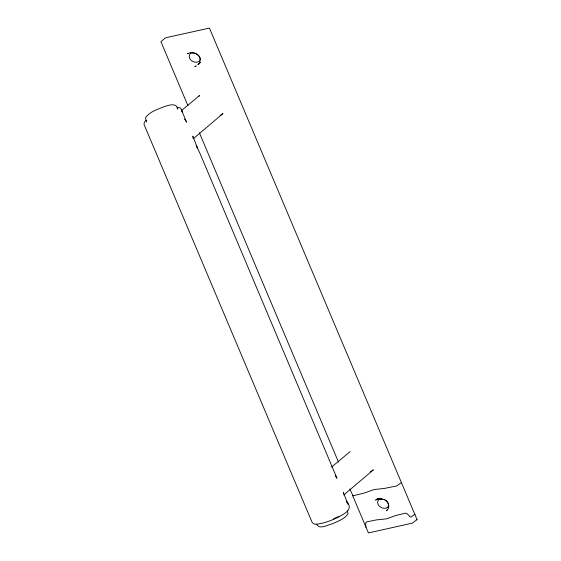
<?xml version="1.0" encoding="UTF-8"?>
<svg xmlns="http://www.w3.org/2000/svg" width="561" height="561" viewBox="0 0 561 561"><rect width="100%" height="100%" fill="white"/><g stroke="black" fill="none" stroke-linecap="round" stroke-linejoin="round"><path stroke-width="0.84" d="M387.924 507.011C389.194 504.591 387.903 501.52 385.519 500.237M199.555 61.009C201.82 56.507 195.943 52.04 191.582 53.141M198.587 96.709L199.66 95.391L181.778 110.342M191.182 52.79L189.758 54.368C187.234 59.978 195.207 64.347 199.632 61.163M387.413 509.858L386.403 510.769L388.212 508.764C390.035 505.293 387.707 501.19 384.348 499.599M198.994 63.737L197.977 64.648L199.989 62.615M198.124 64.508L200.712 61.998M379.594 498.883L378.128 500.37L377.581 502.277C377.721 507.151 384.152 509.921 388.051 507.263M343.781 494.956L373.381 469.823L370.477 471.857M193.321 138.742L222.934 113.603L220.038 115.657M353.178 495.391L352.729 495.812L368.437 532.95L412.51 523.069L417.026 519.549L209.428 28.106L166.414 37.587L165.025 38.148L160.909 41.654L187.942 105.706M146.288 120.229C144.808 121.4 143.272 123.336 144.38 125.257L312.126 522.368C313.901 525.538 318.473 523.778 321.285 523.455C327.659 521.961 333.774 519.493 339.552 516.436C346.558 512.565 353.29 508.939 346.312 500.945L347.89 504.129L343.346 492.474L343.486 493.778M350.099 451.612L331.579 467.096M401.62 482.411L396.669 485.966L384.608 488.393L374.201 489.529L364.727 492.888L352.96 495.819L349.833 488.947M195.523 66.345L196.133 65.889L195.544 66.556L194.66 66.317M415.042 514.192L410.617 517.221L406.795 513.49L405.315 513.168L396.038 515.454L386.585 518.841L376.158 519.949L366.712 521.87L365.737 522.754L365.849 527.319M188.3 53.134C185.158 55.336 191.806 51.353 192.893 52.685M416.599 519.83L417.026 519.549M378.268 498.61L376.172 499.669L378.822 498.533L381.368 498.792L378.268 498.61L375.625 500.089L378.696 498.399M338.739 516.422L333.395 519.016M380.099 499.283L382.483 499.157M176.925 107.403C180.032 106.667 181.988 109.255 182.269 112.039L181.946 111.141L186.554 122.158L184.737 119.051L185.34 119.886M379.495 498.603L384.874 499.788M192.858 52.685C196.694 53.288 200.48 56.24 200.543 60.371M177.234 108.652L177.858 109.136C176.42 102.018 168.37 105.44 163.819 106.772C157.353 109.521 149.303 111.765 145.404 117.999L146.561 121.975M335.829 476.142L335.162 475.167L336.993 478.309L199.933 153.272L196.168 145.502L197.647 148.441L192.851 136.197L193.068 138.174M316.614 524.255C319.468 530.075 327.806 524.703 332.273 523.841C337.799 521.211 344.805 519.142 348.044 513.581L347.315 510.917M199.295 132.571L338.521 462.18M378.044 498.427L377.455 498.862L378.037 498.441"/></g></svg>
